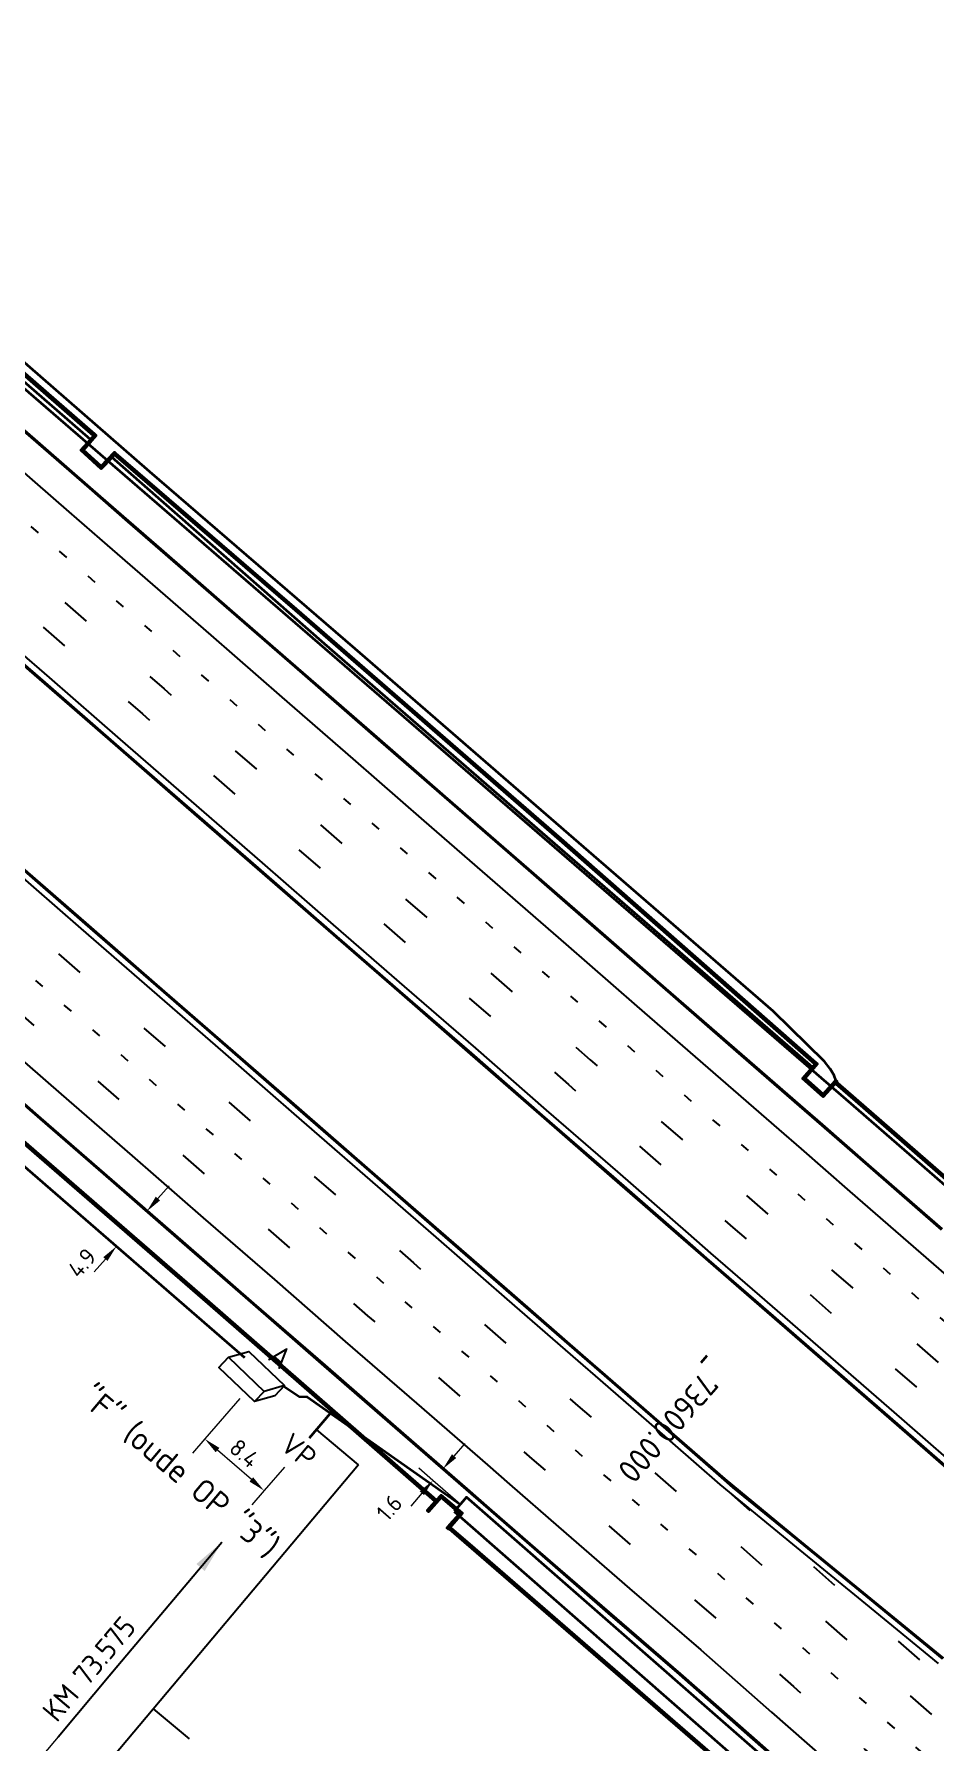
# Model space of a CAD drawing. Header units: metres. Extents: x 134219 to 139178, y 438661 to 444352.
# Drawn here: x 134749 to 134844.7, y 443772 to 443953.3 of the extents above; entities that cross this region are included whole.
import ezdxf
from ezdxf.enums import TextEntityAlignment as Align

# ---------------------------------------------------------------- set-up
doc = ezdxf.new("R2010")
doc.units = ezdxf.units.M
doc.linetypes.add('13strp', pattern=[4, 1, -3])
doc.linetypes.add('39strp', pattern=[12, 3, -9])
doc.layers.get('DEFPOINTS').update_dxf_attribs({"color": 193})
for name, color, linetype, lineweight in [('N-WE-AM-KILOMETRERING-S', 7, 'Continuous', 25), ('N-WE-KL-DATA-T18', 1, 'Continuous', 18), ('N-WE-KL-DATA-T25', 7, 'Continuous', 25), ('N-WE-KL-DATA_GLASVEZEL_HULPSTUK-S', 90, 'Continuous', 25), ('N-WE-KL-ET-T18', 1, 'Continuous', 18), ('N-WE-KL-ET-T25', 7, 'Continuous', 25), ('N-WE-KL-ET_LS_OV_KABEL-G', 10, 'KL-LS-OV-N', 35), ('N-WE-KL-ET_LS_OV_KABEL-M', 7, 'Continuous', 18), ('N-WE-KL-ET_LS_OV_KAST-G', 10, 'Continuous', 35), ('N-WE-KL-ET_MANTELBUIS-G', 10, 'Continuous', 35), ('Utd-ondergr-bs', 8, 'Continuous', 35), ('Utd-ondergr-nw', 8, '13strp', 35), ('X-XX-AL-AANPIJLING-G', 7, 'Continuous', 18), ('X-XX-AL-AANPIJLING-S', 7, 'Continuous', 25)]:
    doc.layers.add(name, color=color, linetype=linetype, lineweight=lineweight)
doc.layers.add('N-WE-KL-MONITORING-T25', color=2, linetype='Continuous')
doc.layers.add('Utd-weg-nw', color=8, linetype='Continuous')
doc.styles.add('alm a2ee v011$0$rtw_iso', font='NLCS-ISO.ttf')
doc.styles.add('ISO18', font='NLCS-ISO.ttf')
doc.styles.add('ISO25', font='NLCS-ISO.ttf')
doc.styles.add('NLCS-ISO', font='NLCS-ISO.ttf')
doc.styles.add('NLCS_18', font='NLCS-ISO.ttf', dxfattribs={"height": 1.8})
doc.linetypes.add('KL-LS-OV-N', pattern='A,4,-1,[103,NLCS.SHX,S=0.75,R=0,X=0,Y=0],-1,4,-1.5,["0V",Standard,S=1,R=0,X=0,Y=-0.5],-3', length=14.5)
doc.dimstyles.new('NLCS_t18_pijl_Dimension_l3_h1', dxfattribs={"dimtxt": 1.8, "dimasz": 1.8, "dimexe": 2, "dimexo": 2, "dimgap": 0.7, "dimtad": 1, "dimdec": 1, "dimzin": 0, "dimdsep": 46, "dimtxsty": 'NLCS_18', "dimcen": 2.5, "dimdle": 2, "dimclrd": 256, "dimclre": 256, "dimclrt": 256, "dimadec": 1, "dimazin": 0, "dimtfac": 1, "dimtdec": 1, "dimtofl": 0, "dimtmove": 1, "dimatfit": 0, "dimfxl": 0, "dimtolj": 1, "dimtzin": 0, "dimlwd": 18, "dimlwe": 18, "dimarcsym": 0})
doc.dimstyles.new('UTD', dxfattribs={"dimtxt": 1.8, "dimasz": 1.8, "dimexe": 0, "dimexo": 0, "dimgap": 0.5, "dimtad": 1, "dimdec": 1, "dimzin": 1, "dimdsep": 46, "dimtxsty": 'ISO18', "dimcen": 2.5, "dimclrd": 256, "dimclre": 256, "dimclrt": 1, "dimadec": 0, "dimazin": 0, "dimtfac": 1, "dimtdec": 1, "dimtmove": 0, "dimatfit": 3, "dimfxl": 0, "dimlwd": -1, "dimlwe": -1, "dimarcsym": 0})

# ---------------------------------------------------------------- blocks, each defined once
blk = doc.blocks.new('SKL-ET_OV_KAST_VOEDINGSPUNT-SO')
at = {"layer": 'N-WE-KL-ET-T18', "linetype": 'ByBlock', "style": 'NLCS-ISO', "flags": 1}
for tag, p in [('OMSCHRIJVING_LEGENDA', (0, -8.43)), ('LOCATIE', (0, -12.22)), ('BPS-CODERING', (0, -16)), ('VOEDINGSPUNT', (0, -19.78)), ('GROEPSNUMMER', (0, -23.57)), ('POSITIE_X', (0, -27.35)), ('POSITIE_Y', (0, -31.14)), ('OVERIGE_OPMERKING(EN)_1', (0, -34.92)), ('OVERIGE_OPMERKING(EN)_2', (0, -38.71))]:
    blk.add_attdef(tag, p, '', height=1.8, dxfattribs=at)
at = {"layer": 'N-WE-KL-ET-T25', "linetype": 'ByBlock', "style": 'NLCS-ISO'}
for tag, p in [('KASTNAAM', (0, 5.27)), ('SOORT_KAST', (0, 0))]:
    blk.add_attdef(tag, text='', height=2.5, dxfattribs=at).set_placement(p, align=Align.MIDDLE_CENTER)
blk = doc.blocks.new('SKL-DATA_GLASVEZEL_KABELPUT_RECHTHOEKIG')
at = {"color": 0, "linetype": 'ByBlock'}
for points in [[(-3.75, -0.87), (-2.62, 1.08), (2.63, 1.08), (1.5, -0.87)], [(2.63, 1.08), (2.63, -0.42), (1.5, -2.37)], [(-3.75, -0.87), (1.5, -0.87), (1.5, -2.37), (-3.75, -2.37), (-3.75, -0.87)]]:
    blk.add_lwpolyline(points, dxfattribs=at)
at = {"layer": 'N-WE-KL-DATA-T18', "linetype": 'ByBlock', "style": 'NLCS-ISO', "flags": 1}
for tag, p in [('OMSCHRIJVING_LEGENDA', (-0.56, -8.32)), ('LOCATIE', (-0.56, -12.11)), ('TYPE_HANDHOLE', (-0.56, -15.89)), ('TYPE_GCO', (-0.56, -19.68)), ('BPS-CODERING', (-0.56, -23.46)), ('POSITIE_X', (-0.56, -27.24)), ('POSITIE_Y', (-0.56, -31.03)), ('OVERIGE_OPMERKING(EN)_1', (-0.56, -34.81)), ('OVERIGE_OPMERKING(EN)_2', (-0.56, -38.6))]:
    blk.add_attdef(tag, p, '', height=1.8, dxfattribs=at)
at = {"layer": 'N-WE-KL-DATA-T25', "linetype": 'ByBlock', "style": 'NLCS-ISO'}
blk.add_attdef('TYPE_SYMBOOL', text='', height=2.5, dxfattribs=at).set_placement((15.35, -0.13), align=Align.MIDDLE_CENTER)
blk = doc.blocks.new('*D143')
at = {"layer": 'DEFPOINTS', "color": 0, "transparency": 16777216}
for p in [(134760.94, 443828.3), (134757.72, 443824.59), (134757.72, 443824.59)]:
    blk.add_point(p, dxfattribs=at)
at = {"layer": 'N-WE-KL-ET_LS_OV_KABEL-M', "linetype": 'Continuous', "lineweight": 18, "transparency": 16777216}
for p, q in [((134762.12, 443829.66), (134763.3, 443831.02)), ((134756.53, 443823.23), (134755.35, 443821.88))]:
    blk.add_line(p, q, dxfattribs=at)
at = {"layer": 'N-WE-KL-ET_LS_OV_KABEL-M', "lineweight": 18, "transparency": 16777216}
for p, q in [((134760.94, 443828.3), (134759.43, 443829.61)), ((134757.72, 443824.59), (134756.21, 443825.91))]:
    blk.add_line(p, q, dxfattribs=at)
at = {"layer": 'N-WE-KL-ET_LS_OV_KABEL-M', "transparency": 16777216}
for points in [[(134761.89, 443829.86), (134762.35, 443829.46), (134760.94, 443828.3)], [(134756.31, 443823.43), (134756.76, 443823.04), (134757.72, 443824.59)]]:
    blk.add_solid(points, dxfattribs=at)
at = {"layer": 'N-WE-KL-ET_LS_OV_KABEL-M', "transparency": 16777216, "insert": (134754.05, 443822.82), "char_height": 1.8, "attachment_point": 5, "rotation": 48.9913, "style": 'NLCS_18'}
blk.add_mtext('\\A1;4.9', dxfattribs=at)
blk = doc.blocks.new('*D150')
at = {"layer": 'DEFPOINTS', "color": 0, "transparency": 16777216}
for p in [(134767.09, 443804.13), (134767.09, 443804.13), (134773.4, 443798.64)]:
    blk.add_point(p, dxfattribs=at)
at = {"layer": 'N-WE-KL-ET_LS_OV_KABEL-M', "lineweight": 18, "transparency": 16777216}
for p, q in [((134767.09, 443804.13), (134765.78, 443802.62)), ((134773.4, 443798.64), (134772.09, 443797.13))]:
    blk.add_line(p, q, dxfattribs=at)
at = {"layer": 'N-WE-KL-ET_LS_OV_KABEL-M', "linetype": 'Continuous', "lineweight": 18, "transparency": 16777216}
blk.add_line((134772.05, 443799.82), (134768.45, 443802.95), dxfattribs=at)
at = {"layer": 'N-WE-KL-ET_LS_OV_KABEL-M', "transparency": 16777216}
for points in [[(134768.65, 443803.18), (134768.25, 443802.72), (134767.09, 443804.13)], [(134772.24, 443800.05), (134771.85, 443799.6), (134773.4, 443798.64)]]:
    blk.add_solid(points, dxfattribs=at)
at = {"layer": 'N-WE-KL-ET_LS_OV_KABEL-M', "transparency": 16777216, "insert": (134771.3, 443802.59), "char_height": 1.8, "attachment_point": 5, "rotation": 318.9913, "style": 'NLCS_18'}
blk.add_mtext('\\A1;8.4', dxfattribs=at)
blk = doc.blocks.new('*D151')
at = {"layer": 'DEFPOINTS', "color": 0, "transparency": 16777216}
for p in [(134791.34, 443799.72), (134792.4, 443800.94), (134792.4, 443800.94)]:
    blk.add_point(p, dxfattribs=at)
at = {"layer": 'N-WE-KL-ET_LS_OV_KABEL-M', "linetype": 'Continuous', "lineweight": 18, "transparency": 16777216}
for p, q in [((134793.59, 443802.3), (134794.77, 443803.66)), ((134790.16, 443798.36), (134788.98, 443797))]:
    blk.add_line(p, q, dxfattribs=at)
at = {"layer": 'N-WE-KL-ET_LS_OV_KABEL-M', "lineweight": 18, "transparency": 16777216}
for p, q in [((134792.4, 443800.94), (134790.89, 443802.25)), ((134791.34, 443799.72), (134789.83, 443801.03))]:
    blk.add_line(p, q, dxfattribs=at)
at = {"layer": 'N-WE-KL-ET_LS_OV_KABEL-M', "transparency": 16777216}
for points in [[(134793.36, 443802.5), (134793.81, 443802.1), (134792.4, 443800.94)], [(134789.93, 443798.56), (134790.39, 443798.16), (134791.34, 443799.72)]]:
    blk.add_solid(points, dxfattribs=at)
at = {"layer": 'N-WE-KL-ET_LS_OV_KABEL-M', "transparency": 16777216, "insert": (134786.7, 443796.82), "char_height": 1.8, "attachment_point": 5, "rotation": 48.9913, "style": 'NLCS_18'}
blk.add_mtext('\\A1;1.6', dxfattribs=at)
blk = doc.blocks.new('SAL-AM_KILOMETRERING-SO')
blk.add_lwpolyline([(-37, 0), (-28, 0), (-10, 0)])
at = {"style": 'ISO25'}
blk.add_text('KM', height=2.25, dxfattribs=at).set_placement((-36, 1))
blk.add_attdef('KM', (-31, 1), '', height=2.25, dxfattribs=at)

msp = doc.modelspace()

# ---------------------------------------------------------------- linework, layer by layer
at = {"layer": 'N-WE-KL-ET_LS_OV_KABEL-G', "elevation": 8.29, "flags": 128}
for points in [[(134771.37, 443812.75), (134653.28, 443915.14)], [(134775.43, 443809.77), (134777.13, 443808.65), (134777.98, 443808.6), (134794.26, 443797.18)]]:
    msp.add_lwpolyline(points, dxfattribs=at)
at = {"layer": 'N-WE-KL-ET_LS_OV_KABEL-G', "flags": 128}
msp.add_lwpolyline([(134778.22, 443804.23), (134780.44, 443806.88)], dxfattribs=at)
at = {"layer": 'N-WE-KL-ET_LS_OV_KABEL-M'}
for points in [[(134770.82, 443808.42), (134767.09, 443804.13)], [(134775.57, 443801.13), (134773.4, 443798.64)], [(134794.26, 443797.18), (134791.34, 443799.72)]]:
    msp.add_lwpolyline(points, dxfattribs=at)
at = {"layer": 'N-WE-KL-ET_MANTELBUIS-G', "flags": 128}
msp.add_lwpolyline([(134793.6, 443796.43), (134866.58, 443732.57), (134867.9, 443734.08), (134794.92, 443797.93)], close=True, dxfattribs=at)
at = {"layer": 'Utd-ondergr-bs', "flags": 128}
msp.add_lwpolyline([(134660.13, 443991.61), (134662.8, 443989.29), (134835.21, 443840.23), (134904.99, 443779.65), (134913.43, 443772.31), (134939.26, 443749.93)], dxfattribs=at)
at = {"layer": 'Utd-ondergr-bs'}
for points in [[(134834.16, 443842.23, 0), (134833.99, 443842.72, 0), (134833.57, 443843.44, 0), (134832.96, 443844.21, 0), (134827.48, 443849.55, 0), (134806.86, 443867.43, 0), (134783.07, 443888.05, 0), (134761.25, 443906.84, 0), (134738.26, 443926.86, 0), (134714.67, 443947.72, 0), (134691.64, 443967.66, 0), (134679.2, 443978.45, 0), (134674.1, 443983.53, 0), (134669.39, 443988.9, 0), (134664.84, 443993.26, 0), (134650.62, 444005.51, 0), (134647.93, 444007.3, 0), (134643.62, 444009.58, 0), (134639.36, 444012.73, 0), (134624.14, 444026.01, 0)], [(134793.3, 443794.89, 0), (134794.49, 443796.23, 0), (134792.21, 443798.17, 0), (134791.71, 443797.62, 0), (134767.6, 443818.66, 0), (134740.32, 443842.27, 0), (134716.14, 443863.33, 0), (134716.71, 443863.95, 0), (134714.46, 443865.95, 0), (134713.83, 443865.29, 0), (134696.03, 443880.8, 0), (134671.8, 443901.79, 0), (134638.45, 443930.88, 0), (134639.05, 443931.59, 0), (134636.75, 443933.48, 0), (134636.19, 443932.81, 0), (134614.74, 443951.45, 0), (134587.55, 443975.04, 0), (134584.55, 443977.61, 0)], [(134754.94, 443910.29, 0), (134733.98, 443928.46, 0), (134706.25, 443952.59, 0), (134679.18, 443976.26, 0)], [(134834.31, 443842.09, 0), (134833.88, 443841.62, 0), (134832.81, 443840.46, 0), (134830.62, 443842.42, 0), (134831.67, 443843.62, 0), (134831.94, 443843.94, 0), (134804.83, 443867.72, 0), (134776.73, 443892.12, 0), (134757.52, 443908.65, 0), (134757.24, 443908.37, 0), (134756.1, 443907.17, 0), (134753.93, 443909.13, 0), (134754.94, 443910.29, 0), (134755.28, 443910.67, 0), (134733.31, 443929.77, 0), (134701.81, 443957.12, 0)], [(134834.17, 443842.09, 0), (134832.81, 443840.61, 0), (134830.77, 443842.42, 0), (134832.08, 443843.95, 0), (134832.01, 443844.01, 0), (134804.89, 443867.79, 0), (134776.79, 443892.19, 0), (134757.59, 443908.72, 0), (134757.51, 443908.79, 0), (134756.1, 443907.31, 0), (134754.07, 443909.13, 0), (134755.42, 443910.68, 0), (134755.35, 443910.75, 0), (134733.37, 443929.84, 0), (134701.87, 443957.19, 0)], [(134834.31, 443842.09, 0), (134834.16, 443842.23, 0), (134833.73, 443841.76, 0), (134832.8, 443840.74, 0), (134830.9, 443842.44, 0), (134832.22, 443843.96, 0), (134832.07, 443844.09, 0), (134804.96, 443867.87, 0), (134776.86, 443892.27, 0), (134757.65, 443908.8, 0), (134757.51, 443908.94, 0), (134756.09, 443907.45, 0), (134754.21, 443909.15, 0), (134755.56, 443910.69, 0), (134755.41, 443910.83, 0), (134733.44, 443929.92, 0), (134701.94, 443957.27, 0)], [(134793.3, 443794.89, 0), (134792.97, 443794.53, 0), (134792.82, 443794.66, 0), (134793.15, 443795.03, 0), (134794.2, 443796.21, 0), (134792.23, 443797.9, 0), (134790.88, 443796.39, 0), (134790.73, 443796.52, 0), (134791.58, 443797.47, 0), (134767.46, 443818.51, 0), (134740.19, 443842.11, 0), (134716.01, 443863.18, 0), (134715.39, 443862.51, 0), (134715.24, 443862.64, 0), (134716.42, 443863.93, 0), (134714.47, 443865.67, 0), (134713.25, 443864.36, 0), (134713.11, 443864.5, 0), (134713.7, 443865.14, 0), (134695.9, 443880.65, 0), (134671.67, 443901.64, 0), (134638.32, 443930.73, 0)], [(134733.44, 443929.92, 0), (134755.41, 443910.83, 0), (134755.56, 443910.69, 0), (134754.21, 443909.15, 0), (134756.09, 443907.45, 0), (134757.51, 443908.94, 0), (134757.65, 443908.8, 0), (134776.86, 443892.27, 0), (134804.96, 443867.87, 0), (134832.07, 443844.09, 0), (134832.22, 443843.96, 0), (134830.9, 443842.44, 0), (134832.8, 443840.74, 0), (134833.73, 443841.76, 0), (134834.16, 443842.23, 0), (134834.31, 443842.09, 0), (134833.88, 443841.62, 0), (134832.81, 443840.46, 0), (134830.62, 443842.42, 0), (134831.67, 443843.62, 0), (134831.94, 443843.94, 0), (134804.83, 443867.72, 0), (134776.73, 443892.12, 0), (134757.52, 443908.65, 0), (134757.24, 443908.37, 0), (134756.1, 443907.17, 0), (134753.93, 443909.13, 0), (134754.94, 443910.29, 0), (134755.28, 443910.67, 0), (134733.31, 443929.77, 0)], [(134831.67, 443843.62, 0), (134804.28, 443867.33, 0), (134779.83, 443888.57, 0), (134757.24, 443908.37, 0)], [(134716, 443863.31, 0), (134716.06, 443863.25, 0), (134740.25, 443842.19, 0), (134767.52, 443818.58, 0), (134791.65, 443797.54, 0), (134791.71, 443797.48, 0)], [(134740.32, 443842.27, 0), (134767.6, 443818.66, 0), (134791.71, 443797.62, 0), (134792.21, 443798.17, 0), (134794.49, 443796.23, 0), (134793.3, 443794.89, 0), (134792.97, 443794.53, 0), (134792.82, 443794.66, 0), (134793.15, 443795.03, 0), (134794.2, 443796.21, 0), (134792.23, 443797.9, 0), (134790.88, 443796.39, 0), (134790.73, 443796.52, 0), (134791.58, 443797.47, 0), (134767.46, 443818.51, 0), (134740.19, 443842.11, 0)], [(134904.55, 443780.58, 0), (134836.27, 443839.99, 0), (134834.19, 443841.8, 0), (134834.32, 443841.95, 0), (134906.69, 443778.99, 0), (134906.56, 443778.84, 0), (134904.55, 443780.58, 0)], [(134834.3, 443841.82, 0), (134906.57, 443778.95, 0)], [(134792.92, 443794.63, 0), (134794.34, 443796.21, 0), (134792.22, 443798.02, 0), (134791.71, 443797.48, 0), (134790.84, 443796.5, 0)], [(134844.4, 443750.15, 0), (134793.11, 443794.53, 0), (134793.24, 443794.69, 0), (134795.26, 443792.94, 0)], [(134844.68, 443750, 0), (134793.23, 443794.56, 0)], [(134844.67, 443750.15, 0), (134795.26, 443792.94, 0)]]:
    msp.add_polyline3d(points, dxfattribs=at)
for points in [[(134904.55, 443780.58, 0), (134836.27, 443839.99, 0), (134834.19, 443841.8, 0), (134834.32, 443841.95, 0), (134906.69, 443778.99, 0), (134906.56, 443778.84, 0)], [(134795.26, 443792.94, 0), (134844.67, 443750.15, 0), (134844.4, 443750.15, 0), (134793.11, 443794.53, 0), (134793.24, 443794.69, 0)]]:
    msp.add_polyline3d(points, close=True, dxfattribs=at)
at = {"layer": 'Utd-ondergr-nw', "color": 7, "linetype": 'Continuous'}
msp.add_line((134820.45, 443812.95), (134819.8, 443812.2), dxfattribs=at)
at = {"layer": 'Utd-ondergr-nw', "linetype": 'Continuous', "flags": 128}
for points in [[(134686.92, 443964.19), (134694.47, 443957.62), (134702.01, 443951.06), (134709.56, 443944.5), (134717.1, 443937.94), (134724.65, 443931.38), (134732.2, 443924.82), (134739.74, 443918.25), (134747.29, 443911.69), (134754.83, 443905.13), (134758.93, 443901.57), (134762.38, 443898.57), (134769.93, 443892.01), (134777.47, 443885.45), (134785.02, 443878.88), (134792.56, 443872.32), (134800.11, 443865.76), (134807.66, 443859.2), (134815.2, 443852.64), (134822.75, 443846.07), (134830.29, 443839.51), (134832.66, 443837.46), (134837.84, 443832.95), (134845.39, 443826.39)], [(134686.97, 443964.24), (134694.51, 443957.68), (134702.06, 443951.12), (134709.6, 443944.55), (134717.15, 443937.99), (134724.7, 443931.43), (134732.24, 443924.87), (134739.79, 443918.31), (134747.33, 443911.75), (134754.88, 443905.18), (134758.97, 443901.63), (134762.43, 443898.62), (134769.97, 443892.06), (134777.52, 443885.5), (134785.06, 443878.94), (134792.61, 443872.37), (134800.16, 443865.81), (134807.7, 443859.25), (134815.25, 443852.69), (134822.79, 443846.13), (134830.34, 443839.57), (134832.71, 443837.51), (134837.89, 443833), (134845.43, 443826.44)], [(134746.61, 443887.41), (134750.06, 443884.4), (134757.61, 443877.84), (134765.16, 443871.28), (134772.7, 443864.72), (134780.25, 443858.16), (134787.79, 443851.6), (134795.34, 443845.03), (134802.89, 443838.47), (134810.43, 443831.91), (134817.98, 443825.35), (134820.34, 443823.29), (134825.52, 443818.79), (134833.07, 443812.23), (134840.62, 443805.66), (134848.16, 443799.1)], [(134746.66, 443887.46), (134750.11, 443884.46), (134757.66, 443877.9), (134765.2, 443871.33), (134772.75, 443864.77), (134780.29, 443858.21), (134787.84, 443851.65), (134795.39, 443845.09), (134802.93, 443838.53), (134810.48, 443831.96), (134818.02, 443825.4), (134820.39, 443823.34), (134825.57, 443818.84), (134833.12, 443812.28), (134840.66, 443805.72), (134848.21, 443799.16)], [(134746.83, 443865.44), (134754.37, 443858.88), (134761.92, 443852.32), (134769.47, 443845.76), (134777.01, 443839.2), (134784.56, 443832.64), (134792.11, 443826.07), (134799.65, 443819.51), (134807.2, 443812.95), (134809.56, 443810.89), (134814.74, 443806.39), (134822.29, 443799.83), (134823.22, 443799.02), (134830.01, 443793.47), (134837.76, 443787.14), (134845.5, 443780.8)], [(134746.87, 443865.5), (134754.42, 443858.94), (134761.97, 443852.37), (134769.51, 443845.81), (134777.06, 443839.25), (134784.61, 443832.69), (134792.15, 443826.13), (134799.7, 443819.57), (134807.24, 443813), (134809.61, 443810.95), (134814.79, 443806.44), (134822.34, 443799.88), (134830.06, 443793.52), (134837.8, 443787.19), (134845.55, 443780.86)], [(134742.06, 443844.72), (134749.6, 443838.16), (134757.15, 443831.6), (134764.7, 443825.03), (134772.24, 443818.47), (134779.79, 443811.91), (134787.34, 443805.35), (134794.88, 443798.79), (134797.25, 443796.73), (134802.43, 443792.23), (134809.97, 443785.66), (134817.55, 443779.14), (134825.06, 443772.54), (134832.57, 443765.93)], [(134742.1, 443844.77), (134749.65, 443838.21), (134757.2, 443831.65), (134764.74, 443825.09), (134772.29, 443818.52), (134779.84, 443811.96), (134787.38, 443805.4), (134794.93, 443798.84), (134797.29, 443796.78), (134802.47, 443792.28), (134810.02, 443785.72), (134817.6, 443779.19), (134825.11, 443772.59), (134832.62, 443765.99)]]:
    msp.add_lwpolyline(points, dxfattribs=at)
at = {"layer": 'Utd-weg-nw', "linetype": '13strp', "flags": 128}
for points in [[(134682.21, 443958.77), (134689.76, 443952.21), (134697.3, 443945.65), (134704.85, 443939.09), (134712.4, 443932.52), (134719.94, 443925.96), (134727.49, 443919.4), (134735.03, 443912.84), (134742.58, 443906.28), (134750.13, 443899.72), (134754.22, 443896.16), (134757.67, 443893.15), (134765.22, 443886.59), (134772.76, 443880.03), (134780.31, 443873.47), (134787.86, 443866.91), (134795.4, 443860.35), (134802.95, 443853.78), (134810.49, 443847.22), (134818.04, 443840.66), (134825.59, 443834.1), (134827.95, 443832.04), (134833.13, 443827.54), (134840.68, 443820.98), (134848.23, 443814.41), (134855.77, 443807.85), (134863.32, 443801.29), (134870.86, 443794.73), (134878.41, 443788.17), (134885.96, 443781.6), (134886.41, 443781.21), (134886.53, 443781.11), (134893.5, 443775.04), (134901.05, 443768.48), (134908.59, 443761.92), (134916.13, 443755.35), (134923.03, 443749.3), (134923.65, 443748.75), (134931.15, 443742.14), (134938.65, 443735.5), (134942.3, 443732.24), (134946.13, 443728.83), (134953.59, 443722.13), (134961.04, 443715.41), (134968.47, 443708.65), (134975.89, 443701.86), (134983.28, 443695.04), (134990.66, 443688.19), (134997.39, 443681.88), (134998.01, 443681.31), (135005.33, 443674.39), (135012.64, 443667.43), (135019.91, 443660.43), (135027.16, 443653.4), (135034.38, 443646.33), (135041.56, 443639.22), (135045.75, 443635.05), (135048.72, 443632.07), (135055.83, 443624.89), (135062.92, 443617.66), (135069.96, 443610.41), (135074.95, 443605.24), (135076.98, 443603.13), (135083.96, 443595.82), (135090.92, 443588.48), (135091.15, 443588.23)], [(134658.56, 443931.57), (134666.1, 443925.01), (134673.65, 443918.44), (134681.19, 443911.88), (134688.74, 443905.32), (134696.29, 443898.76), (134703.83, 443892.2), (134711.38, 443885.64), (134718.92, 443879.07), (134726.47, 443872.51), (134730.56, 443868.95), (134734.02, 443865.95), (134741.56, 443859.39), (134749.11, 443852.83), (134756.66, 443846.27), (134764.2, 443839.7), (134771.75, 443833.14), (134779.29, 443826.58), (134786.84, 443820.02), (134794.39, 443813.46), (134801.93, 443806.9), (134804.3, 443804.84), (134809.48, 443800.33), (134817.02, 443793.77), (134824.6, 443787.25), (134832.11, 443780.65), (134839.62, 443774.04), (134847.13, 443767.44), (134854.64, 443760.84), (134862.15, 443754.23), (134862.61, 443753.83), (134862.73, 443753.73), (134869.66, 443747.63), (134877.17, 443741.03), (134884.68, 443734.42), (134892.19, 443727.82), (134899.12, 443721.79), (134899.74, 443721.25), (134907.28, 443714.69), (134914.81, 443708.13), (134918.49, 443704.93), (134922.34, 443701.57), (134929.85, 443695.01), (134937.34, 443688.44), (134944.82, 443681.85), (134952.28, 443675.25), (134959.71, 443668.64), (134967.12, 443662), (134968.03, 443661.18)]]:
    msp.add_lwpolyline(points, dxfattribs=at)
at = {"layer": 'Utd-weg-nw', "linetype": '39strp', "flags": 128}
for points in [[(134679.77, 443955.96), (134687.31, 443949.4), (134694.86, 443942.84), (134702.41, 443936.28), (134709.95, 443929.71), (134717.5, 443923.15), (134725.04, 443916.59), (134732.59, 443910.03), (134740.14, 443903.47), (134747.68, 443896.91), (134751.77, 443893.35), (134755.23, 443890.34), (134762.77, 443883.78), (134770.32, 443877.22), (134777.87, 443870.66), (134785.41, 443864.1), (134792.96, 443857.53), (134800.5, 443850.97), (134808.05, 443844.41), (134815.6, 443837.85), (134823.14, 443831.29), (134825.51, 443829.23), (134830.69, 443824.73), (134838.23, 443818.16), (134845.78, 443811.6), (134853.33, 443805.04), (134860.87, 443798.48), (134868.42, 443791.92), (134875.97, 443785.36), (134883.51, 443778.79), (134883.97, 443778.4), (134884.09, 443778.29), (134891.06, 443772.23), (134898.6, 443765.67), (134906.15, 443759.11), (134913.69, 443752.54), (134920.59, 443746.49), (134921.21, 443745.94), (134928.71, 443739.33), (134936.2, 443732.69), (134939.86, 443729.43), (134943.68, 443726.02), (134951.14, 443719.33), (134958.58, 443712.61), (134966.01, 443705.86), (134973.42, 443699.08), (134980.8, 443692.27), (134988.17, 443685.42), (134994.89, 443679.12), (134995.51, 443678.55), (135002.82, 443671.64), (135010.11, 443664.69), (135017.37, 443657.71), (135024.61, 443650.69), (135031.81, 443643.64), (135038.98, 443636.54), (135043.15, 443632.38), (135046.11, 443629.41), (135053.21, 443622.24), (135060.28, 443615.04), (135067.31, 443607.8), (135072.28, 443602.64), (135074.3, 443600.53), (135081.27, 443593.24), (135088.21, 443585.92), (135088.44, 443585.67)], [(134677.47, 443953.32), (134685.02, 443946.76), (134692.56, 443940.2), (134700.11, 443933.63), (134707.65, 443927.07), (134715.2, 443920.51), (134722.75, 443913.95), (134730.29, 443907.39), (134737.84, 443900.83), (134745.39, 443894.26), (134749.48, 443890.71), (134752.93, 443887.7), (134760.48, 443881.14), (134768.02, 443874.58), (134775.57, 443868.02), (134783.12, 443861.46), (134790.66, 443854.89), (134798.21, 443848.33), (134805.75, 443841.77), (134813.3, 443835.21), (134820.85, 443828.65), (134823.21, 443826.59), (134828.39, 443822.09), (134835.94, 443815.52), (134843.48, 443808.96), (134851.03, 443802.4), (134858.58, 443795.84), (134866.12, 443789.28), (134873.67, 443782.71), (134881.21, 443776.15), (134881.67, 443775.75), (134881.79, 443775.65), (134888.76, 443769.59), (134896.31, 443763.03), (134903.85, 443756.47), (134911.39, 443749.9), (134918.29, 443743.84), (134918.91, 443743.3), (134926.41, 443736.69), (134933.9, 443730.05), (134937.56, 443726.8), (134941.38, 443723.38), (134948.83, 443716.69), (134956.27, 443709.98), (134963.69, 443703.23), (134971.09, 443696.46), (134978.47, 443689.65), (134985.83, 443682.82), (134992.54, 443676.53), (134993.16, 443675.95), (135000.46, 443669.05), (135007.74, 443662.12), (135014.99, 443655.15), (135022.21, 443648.14), (135029.39, 443641.1), (135036.55, 443634.02), (135040.71, 443629.87), (135043.67, 443626.91), (135050.75, 443619.75), (135057.8, 443612.57), (135064.81, 443605.35), (135069.77, 443600.2), (135071.79, 443598.1), (135078.74, 443590.82), (135085.66, 443583.52), (135085.9, 443583.27)], [(134661, 443934.38), (134668.55, 443927.82), (134676.09, 443921.26), (134683.64, 443914.69), (134691.18, 443908.13), (134698.73, 443901.57), (134706.28, 443895.01), (134713.82, 443888.45), (134721.37, 443881.89), (134728.92, 443875.32), (134733.01, 443871.77), (134736.46, 443868.76), (134744.01, 443862.2), (134751.55, 443855.64), (134759.1, 443849.08), (134766.65, 443842.51), (134774.19, 443835.95), (134781.74, 443829.39), (134789.28, 443822.83), (134796.83, 443816.27), (134804.38, 443809.71), (134806.74, 443807.65), (134811.92, 443803.14), (134819.47, 443796.58), (134820.48, 443795.86), (134827.05, 443790.06), (134834.56, 443783.46), (134842.07, 443776.85), (134849.58, 443770.25), (134857.09, 443763.65), (134864.6, 443757.04), (134865.05, 443756.64), (134865.17, 443756.54), (134872.11, 443750.44), (134879.62, 443743.84), (134887.13, 443737.23), (134894.64, 443730.63), (134901.56, 443724.6), (134902.18, 443724.06), (134909.72, 443717.5), (134917.26, 443710.94), (134920.94, 443707.74), (134924.79, 443704.38), (134932.3, 443697.81), (134939.8, 443691.23), (134947.29, 443684.64), (134954.75, 443678.04), (134962.19, 443671.42), (134969.61, 443664.77), (134970.52, 443663.95)], [(134656.11, 443928.76), (134663.66, 443922.2), (134671.2, 443915.63), (134678.75, 443909.07), (134686.3, 443902.51), (134693.84, 443895.95), (134701.39, 443889.39), (134708.93, 443882.83), (134716.48, 443876.26), (134724.03, 443869.7), (134728.12, 443866.14), (134731.57, 443863.14), (134739.12, 443856.58), (134746.66, 443850.02), (134754.21, 443843.45), (134761.76, 443836.89), (134769.3, 443830.33), (134776.85, 443823.77), (134784.4, 443817.21), (134791.94, 443810.65), (134799.49, 443804.08), (134801.85, 443802.03), (134807.03, 443797.52), (134814.58, 443790.96), (134822.16, 443784.44), (134829.67, 443777.83), (134837.18, 443771.23), (134844.69, 443764.63), (134852.2, 443758.03), (134859.71, 443751.42), (134860.17, 443751.02), (134860.28, 443750.92), (134867.22, 443744.82), (134874.73, 443738.22), (134882.24, 443731.61), (134889.75, 443725.01), (134896.67, 443718.98), (134897.29, 443718.44), (134904.83, 443711.88), (134912.37, 443705.33), (134914.99, 443703.04), (134919.91, 443698.75), (134927.44, 443692.16), (134934.96, 443685.55), (134942.45, 443678.91), (134949.92, 443672.23), (134957.35, 443665.5), (134961.05, 443662.12), (134964.74, 443658.72), (134965.23, 443658.27)], [(134822.77, 443798.5), (134829.34, 443792.7), (134836.86, 443786.1), (134844.37, 443779.49), (134851.88, 443772.89), (134859.39, 443766.29), (134866.9, 443759.68), (134867.35, 443759.28), (134867.47, 443759.18), (134874.41, 443753.08), (134881.92, 443746.48), (134889.43, 443739.88), (134896.94, 443733.27), (134897.85, 443732.44), (134903.86, 443727.24), (134904.48, 443726.71), (134912.02, 443720.14), (134919.56, 443713.58), (134923.24, 443710.38), (134927.09, 443707.02), (134934.61, 443700.44), (134942.11, 443693.86), (134949.6, 443687.27), (134957.07, 443680.66), (134964.52, 443674.03), (134971.95, 443667.38), (134972.86, 443666.56)]]:
    msp.add_lwpolyline(points, dxfattribs=at)
at = {"layer": 'Utd-weg-nw', "linetype": 'Continuous', "flags": 128}
for points in [[(134692.27, 443955.1), (134699.81, 443948.53), (134707.36, 443941.97), (134714.91, 443935.41), (134722.45, 443928.85), (134730, 443922.29), (134737.54, 443915.73), (134745.09, 443909.16), (134752.64, 443902.6), (134756.73, 443899.04), (134760.18, 443896.04), (134767.73, 443889.48), (134775.27, 443882.92), (134782.82, 443876.36), (134790.37, 443869.79), (134797.91, 443863.23), (134805.46, 443856.67), (134813, 443850.11), (134820.55, 443843.55), (134828.1, 443836.99), (134830.46, 443834.93), (134835.64, 443830.42), (134843.19, 443823.86), (134850.74, 443817.3)], [(134747.11, 443887.99), (134750.57, 443884.99), (134758.12, 443878.42), (134765.66, 443871.86), (134773.21, 443865.3), (134780.75, 443858.74), (134788.3, 443852.18), (134795.85, 443845.62), (134803.39, 443839.05), (134810.94, 443832.49), (134818.48, 443825.93), (134820.85, 443823.87), (134826.03, 443819.37), (134833.58, 443812.81), (134841.12, 443806.25), (134848.67, 443799.68)], [(134746.37, 443864.92), (134753.92, 443858.35), (134761.46, 443851.79), (134769.01, 443845.23), (134776.55, 443838.67), (134784.1, 443832.11), (134791.65, 443825.55), (134799.19, 443818.98), (134806.74, 443812.42), (134809.1, 443810.37), (134814.28, 443805.86), (134821.83, 443799.3), (134829.55, 443792.94), (134837.3, 443786.61), (134845.04, 443780.28)], [(134744.3, 443847.3), (134751.85, 443840.74), (134759.39, 443834.18), (134766.94, 443827.61), (134774.49, 443821.05), (134782.03, 443814.49), (134789.58, 443807.93), (134797.13, 443801.37), (134799.49, 443799.31), (134804.67, 443794.81), (134812.22, 443788.24), (134819.8, 443781.72), (134827.31, 443775.12), (134834.82, 443768.52)]]:
    msp.add_lwpolyline(points, dxfattribs=at)
at = {"layer": 'X-XX-AL-AANPIJLING-S'}
for p, q in [((134783.44, 443801.37), (134779, 443805.11)), ((134783.44, 443801.37), (134748.76, 443760.18)), ((134765.47, 443772.26), (134761.64, 443775.48))]:
    msp.add_line(p, q, dxfattribs=at)

# ---------------------------------------------------------------- block references
at = {"layer": 'N-WE-AM-KILOMETRERING-S'}
ref = msp.add_blockref('SAL-AM_KILOMETRERING-SO', (134775.34, 443800.8), dxfattribs=dict(at, rotation=49.90729441065952))
ref.add_attrib('KM', '73.575', (134754.61, 443777.73), dxfattribs={"layer": 'N-WE-KL-MONITORING-T25', "height": 2.25, "rotation": 49.9073, "style": 'ISO25'})
at = {"layer": 'N-WE-KL-DATA_GLASVEZEL_HULPSTUK-S', "extrusion": (0.004258, 0.004437, 0.999981)}
ref = msp.add_blockref('SKL-DATA_GLASVEZEL_KABELPUT_RECHTHOEKIG', (134771.7, 443803.92, 2543.22), dxfattribs=dict(at, rotation=316.1816656479818))
ref.add_attrib('TYPE_SYMBOOL', 'A', (134772.44, 443805.74, 2543.25), dxfattribs={"layer": 'N-WE-KL-MONITORING-T25', "extrusion": (0.004258, 0.004437, 0.999981), "height": 2.25, "rotation": 319.9073, "style": 'ISO25'})
at = {"layer": 'N-WE-KL-ET_LS_OV_KAST-G'}
ref = msp.add_blockref('SKL-ET_OV_KAST_VOEDINGSPUNT-SO', (134777.09, 443802.88), dxfattribs=dict(at, rotation=320.0446745883286))
ref.add_attrib('KASTNAAM', '"F" (oude OP "3")', dxfattribs={"layer": 'N-WE-KL-MONITORING-T25', "height": 2.5, "rotation": 319.9073, "style": 'ISO25'}).set_placement((134764.48, 443800.67), align=Align.MIDDLE_CENTER)
ref.add_attrib('SOORT_KAST', 'VP', dxfattribs={"layer": 'N-WE-KL-MONITORING-T25', "height": 2.25, "rotation": 320.0447, "style": 'ISO25'}).set_placement((134777.09, 443802.88), align=Align.MIDDLE_CENTER)

# ---------------------------------------------------------------- texts
at = {"layer": 'Utd-ondergr-nw', "color": 7, "style": 'alm a2ee v011$0$rtw_iso'}
msp.add_text('73600.000', height=2.5, rotation=228.9913, dxfattribs=at).set_placement((134819.94, 443811.41))

# ---------------------------------------------------------------- dimensions: what is measured, and where the dimension line sits
at = {"layer": 'N-WE-KL-ET_LS_OV_KABEL-M'}
for base, p1, p2, angle, picture, middle in [((134757.72, 443824.59), (134760.94, 443828.3), (134757.72, 443824.59), 228.9913, '*D143', (134755.26, 443821.77)), ((134792.4, 443800.94), (134791.34, 443799.72), (134792.4, 443800.94), 48.9913, '*D151', (134787.91, 443795.78))]:
    dim = msp.add_linear_dim(base=base, p1=p1, p2=p2, angle=angle, dimstyle='NLCS_t18_pijl_Dimension_l3_h1', dxfattribs=at)
    dim.commit()
    dim.dimension.update_dxf_attribs({"geometry": picture, "text_midpoint": middle, "dimtype": 161})
dim = msp.add_aligned_dim(p1=(134773.4, 443798.64), p2=(134767.09, 443804.13), distance=0, dimstyle='NLCS_t18_pijl_Dimension_l3_h1', dxfattribs=at)
dim.commit()
dim.dimension.update_dxf_attribs({"geometry": '*D150', "text_midpoint": (134771.3, 443802.59)})

# ---------------------------------------------------------------- leaders
at = {"layer": 'X-XX-AL-AANPIJLING-G'}
msp.add_leader([(134768.9, 443793.15), (134722.86, 443738.47)], dimstyle='UTD', override={"dimasz": 3.5, "dimfxl": 0}, dxfattribs=at)

doc.saveas('drawing.dxf')
